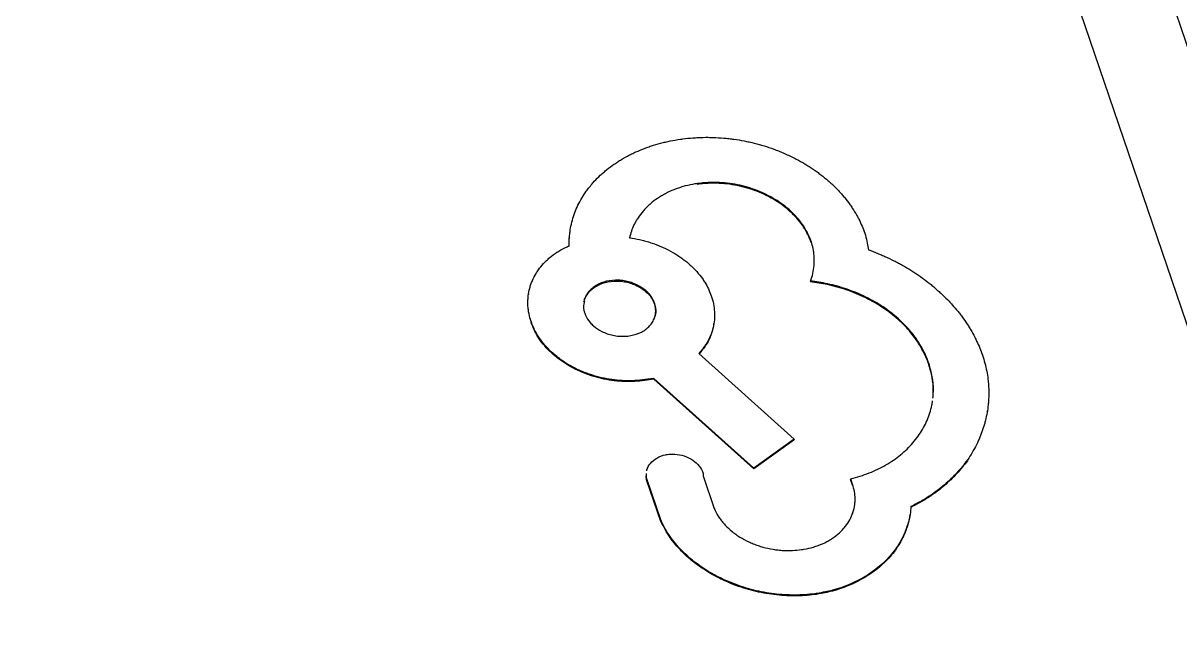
# Model space of a CAD drawing. Header units: millimetres. Extents: x 5 to 415, y 5 to 292.
# Drawn here: x 336.225 to 337.122, y 226.554 to 227.027 of the extents above; entities that cross this region are included whole.
import ezdxf

# ---------------------------------------------------------------- set-up
doc = ezdxf.new("R2010")
doc.units = ezdxf.units.MM

msp = doc.modelspace()

# ---------------------------------------------------------------- linework, layer by layer
at = {"color": 7, "linetype": 'Continuous', "lineweight": 25}
for p, q in [((337.3854, 226.03542), (336.22531, 229.43977)), ((337.4723, 225.99699), (336.30742, 229.41541)), ((336.74785, 226.90253), (336.74774, 226.9019)), ((336.836, 226.85757), (336.8359, 226.85693)), ((336.83549, 226.827), (336.83539, 226.82636)), ((336.61699, 226.81715), (336.61688, 226.81651)), ((336.71464, 226.80975), (336.71454, 226.80912)), ((336.61899, 226.79553), (336.61888, 226.79489)), ((336.76048, 226.79339), (336.76059, 226.79403)), ((336.749, 226.77092), (336.82267, 226.70433)), ((336.92722, 226.76298), (336.92712, 226.76234)), ((336.71398, 226.75092), (336.70704, 226.74993)), ((336.70714, 226.75056), (336.70704, 226.74993)), ((336.71408, 226.75156), (336.70714, 226.75056)), ((336.71408, 226.75156), (336.71398, 226.75092)), ((336.79156, 226.68143), (336.71398, 226.75092)), ((336.79166, 226.68206), (336.71408, 226.75156)), ((336.92962, 226.73164), (336.92992, 226.73361)), ((336.97243, 226.72587), (336.97253, 226.72651)), ((336.82257, 226.70369), (336.79156, 226.68143)), ((336.82267, 226.70433), (336.79166, 226.68206)), ((336.82267, 226.70433), (336.82257, 226.70369)), ((336.79166, 226.68206), (336.79156, 226.68143)), ((336.95802, 226.68969), (336.95792, 226.68905)), ((336.71951, 226.64065), (336.70848, 226.67303)), ((336.71961, 226.64129), (336.70858, 226.67366)), ((336.75244, 226.67532), (336.76086, 226.65062)), ((336.86659, 226.67377), (336.86648, 226.67313)), ((336.86798, 226.66874), (336.86648, 226.67313)), ((336.86808, 226.66938), (336.86659, 226.67377)), ((336.86808, 226.66938), (336.86798, 226.66874)), ((336.9125, 226.64553), (336.9126, 226.64616)), ((336.71961, 226.64129), (336.71951, 226.64065)), ((336.76788, 226.59581), (336.76778, 226.59517)), ((336.84068, 226.58428), (336.84078, 226.58492))]:
    msp.add_line(p, q, dxfattribs=at)
for points, knots in [([(336.66683, 226.90306), (336.66719, 226.90346), (336.66901, 226.90549), (336.67174, 226.90821), (336.67506, 226.9112), (336.67852, 226.91408), (336.68218, 226.91681), (336.68603, 226.91939), (336.69001, 226.92185), (336.69415, 226.92414), (336.69954, 226.92679), (336.704, 226.92872), (336.7086, 226.93047), (336.71329, 226.93209), (336.7181, 226.93352), (336.72302, 226.93474), (336.7281, 226.93586), (336.73202, 226.93648), (336.73468, 226.93691)], [0, 0, 0, 0, 0.023161, 0.115854, 0.162181, 0.208507, 0.3012, 0.347527, 0.393853, 0.486546, 0.532873, 0.625566, 0.671892, 0.718219, 0.810913, 0.85724, 0.903567, 1, 1, 1, 1]), ([(336.73468, 226.93691), (336.73532, 226.93699), (336.73853, 226.93744), (336.74307, 226.93789), (336.74962, 226.93829), (336.7549, 226.93839), (336.76153, 226.93826), (336.76684, 226.93794), (336.77214, 226.93742), (336.77744, 226.93675), (336.7827, 226.93587), (336.78923, 226.93452), (336.7944, 226.93324), (336.80077, 226.93138), (336.80579, 226.9297), (336.8107, 226.92783), (336.81598, 226.92566), (336.81989, 226.92375), (336.82264, 226.92241)], [0, 0, 0, 0, 0.021866, 0.109377, 0.153114, 0.240626, 0.284362, 0.371874, 0.415611, 0.459348, 0.54686, 0.590597, 0.678109, 0.721846, 0.809359, 0.853096, 0.896833, 1, 1, 1, 1]), ([(336.82264, 226.92241), (336.82321, 226.92212), (336.82608, 226.92064), (336.82999, 226.91844), (336.83538, 226.9151), (336.83954, 226.91228), (336.84452, 226.90857), (336.84833, 226.90545), (336.85284, 226.9014), (336.85625, 226.89803), (336.85943, 226.89454), (336.86248, 226.89098), (336.86529, 226.88731), (336.86851, 226.88262), (336.87085, 226.87878), (336.87334, 226.87409), (336.87549, 226.86953), (336.87682, 226.86589), (336.87748, 226.86406)], [0, 0, 0, 0, 0.021631, 0.1082, 0.151467, 0.238038, 0.281305, 0.367877, 0.411144, 0.497717, 0.540985, 0.584252, 0.670826, 0.714093, 0.800667, 0.843934, 0.921819, 1, 1, 1, 1]), ([(336.64845, 226.8544), (336.64845, 226.85491), (336.64843, 226.85748), (336.64866, 226.86208), (336.64975, 226.87017), (336.65193, 226.8781), (336.65518, 226.88571), (336.65815, 226.89123), (336.66191, 226.89708), (336.66506, 226.9009), (336.66683, 226.90306)], [0, 0, 0, 0, 0.029242, 0.146269, 0.263299, 0.497788, 0.614825, 0.73186, 0.848893, 1, 1, 1, 1]), ([(336.74785, 226.90253), (336.74721, 226.90244), (336.74401, 226.90196), (336.73963, 226.90101), (336.7348, 226.89962), (336.7301, 226.89801), (336.72562, 226.89608), (336.7214, 226.89386), (336.71738, 226.89144), (336.71364, 226.88876), (336.71023, 226.88583), (336.70785, 226.88352), (336.7049, 226.8803), (336.7023, 226.87688), (336.70009, 226.87329), (336.69829, 226.86986), (336.69649, 226.86562), (336.69561, 226.86221), (336.69517, 226.86049)], [0, 0, 0, 0, 0.023848, 0.119377, 0.167087, 0.214797, 0.310329, 0.358038, 0.405748, 0.501274, 0.548982, 0.59669, 0.644398, 0.739916, 0.787624, 0.835331, 0.917319, 1, 1, 1, 1]), ([(336.8359, 226.85693), (336.83572, 226.85744), (336.83483, 226.85997), (336.83278, 226.86445), (336.82926, 226.87022), (336.82494, 226.87569), (336.81991, 226.88081), (336.81517, 226.88473), (336.81007, 226.88835), (336.80463, 226.89167), (336.79764, 226.8951), (336.79149, 226.89748), (336.78517, 226.89947), (336.77869, 226.90106), (336.77076, 226.90231), (336.7641, 226.90277), (336.75638, 226.90283), (336.75141, 226.90229), (336.74774, 226.9019)], [0, 0, 0, 0, 0.01763, 0.088252, 0.158877, 0.229501, 0.300124, 0.370746, 0.406016, 0.476636, 0.547255, 0.617874, 0.653144, 0.723766, 0.794389, 0.865014, 0.900284, 1, 1, 1, 1]), ([(336.836, 226.85757), (336.83582, 226.85807), (336.83493, 226.8606), (336.83288, 226.86509), (336.82936, 226.87085), (336.82505, 226.87633), (336.82001, 226.88145), (336.81527, 226.88537), (336.81017, 226.88899), (336.80473, 226.89231), (336.79774, 226.89574), (336.79159, 226.89812), (336.78527, 226.90011), (336.77879, 226.9017), (336.77086, 226.90295), (336.7642, 226.9034), (336.75648, 226.90347), (336.75151, 226.90293), (336.74785, 226.90253)], [0, 0, 0, 0, 0.01763, 0.088252, 0.158877, 0.229501, 0.300124, 0.370746, 0.406016, 0.476636, 0.547255, 0.617874, 0.653144, 0.723766, 0.794389, 0.865014, 0.900284, 1, 1, 1, 1]), ([(336.64835, 226.85376), (336.64834, 226.85428), (336.64833, 226.85684), (336.64847, 226.86067), (336.64897, 226.86394), (336.64915, 226.8652)], [0, 0, 0, 0, 0.133511, 0.667814, 1, 1, 1, 1]), ([(336.69517, 226.86049), (336.69583, 226.8604), (336.69913, 226.85993), (336.70372, 226.85899), (336.70886, 226.85762), (336.71392, 226.85603), (336.71883, 226.85413), (336.72474, 226.8514), (336.72926, 226.84893), (336.73353, 226.84621), (336.73763, 226.84333), (336.74144, 226.84021), (336.74492, 226.83688), (336.74818, 226.83343), (336.75109, 226.82979), (336.75407, 226.82528), (336.75654, 226.82084), (336.7579, 226.81725), (336.75859, 226.81545)], [0, 0, 0, 0, 0.0226482, 0.1133739, 0.1586831, 0.203992, 0.2947101, 0.3400186, 0.4307349, 0.4760434, 0.5213521, 0.6120717, 0.657381, 0.7026904, 0.7934168, 0.8387268, 0.9189562, 1, 1, 1, 1]), ([(336.87748, 226.86406), (336.87765, 226.86356), (336.87848, 226.86102), (336.87944, 226.85674), (336.8801, 226.85296), (336.88039, 226.85124)], [0, 0, 0, 0, 0.119761, 0.599284, 1, 1, 1, 1]), ([(336.61899, 226.79553), (336.61882, 226.79604), (336.61798, 226.79857), (336.61715, 226.80217), (336.61648, 226.80732), (336.61638, 226.81144), (336.6168, 226.81653), (336.61758, 226.82055), (336.61879, 226.82447), (336.62028, 226.82831), (336.6222, 226.83202), (336.6251, 226.83645), (336.62781, 226.83981), (336.6309, 226.84295), (336.63423, 226.84593), (336.63791, 226.84866), (336.64291, 226.85177), (336.64623, 226.85335), (336.64845, 226.8544)], [0, 0, 0, 0, 0.0221618, 0.1109304, 0.1552665, 0.2440393, 0.2883757, 0.3771502, 0.4214867, 0.4658233, 0.5545995, 0.5989363, 0.687715, 0.7320523, 0.7763896, 0.8651732, 0.909511, 1, 1, 1, 1]), ([(336.83549, 226.827), (336.83567, 226.82748), (336.83655, 226.8299), (336.8377, 226.83436), (336.83832, 226.83944), (336.83842, 226.84353), (336.83824, 226.84741), (336.83763, 226.85212), (336.83654, 226.85575), (336.836, 226.85757)], [0, 0, 0, 0, 0.049656, 0.248541, 0.447404, 0.546739, 0.646075, 0.822155, 1, 1, 1, 1]), ([(336.88039, 226.85124), (336.88101, 226.85101), (336.88407, 226.84983), (336.88832, 226.8481), (336.8943, 226.8455), (336.89901, 226.84329), (336.90361, 226.84094), (336.908, 226.83857), (336.91328, 226.83548), (336.91721, 226.8328), (336.91918, 226.83146)], [0, 0, 0, 0, 0.044286, 0.221459, 0.310035, 0.487231, 0.575811, 0.664392, 0.831867, 1, 1, 1, 1]), ([(336.65992, 226.81082), (336.66001, 226.81126), (336.66029, 226.81271), (336.6618, 226.81599), (336.66457, 226.81961), (336.66853, 226.82263), (336.67222, 226.82457), (336.67768, 226.82645), (336.68382, 226.82722), (336.69005, 226.82677), (336.69464, 226.82584), (336.69899, 226.82435), (336.70303, 226.82236), (336.70787, 226.81908), (336.71218, 226.81462), (336.71386, 226.8107), (336.71454, 226.80912)], [0, 0, 0, 0, 0.023298, 0.07603, 0.182307, 0.244393, 0.305109, 0.365825, 0.48848, 0.550837, 0.611659, 0.672477, 0.73329, 0.794102, 0.917006, 1, 1, 1, 1]), ([(336.71464, 226.80975), (336.71446, 226.81026), (336.71352, 226.8128), (336.71129, 226.8162), (336.70786, 226.8196), (336.70389, 226.82263), (336.69898, 226.82514), (336.69344, 226.8268), (336.68882, 226.82756), (336.68265, 226.82778), (336.67658, 226.82681), (336.67122, 226.82471), (336.66767, 226.82261), (336.66466, 226.82009), (336.66239, 226.81715), (336.66082, 226.81479), (336.66061, 226.8133), (336.66057, 226.81298)], [0, 0, 0, 0, 0.027056, 0.1363564, 0.1905704, 0.2447826, 0.3540434, 0.4178718, 0.4802926, 0.5427127, 0.6688105, 0.7329177, 0.7954471, 0.8579724, 0.920493, 0.9830116, 1, 1, 1, 1]), ([(336.92712, 226.76234), (336.92694, 226.76285), (336.92606, 226.76538), (336.92418, 226.76988), (336.92111, 226.77577), (336.91747, 226.78149), (336.91329, 226.787), (336.90858, 226.79228), (336.90338, 226.79729), (336.89771, 226.80199), (336.89161, 226.80636), (336.88513, 226.81037), (336.87831, 226.814), (336.87118, 226.81722), (336.86379, 226.82002), (336.85619, 226.82238), (336.84676, 226.82474), (336.83975, 226.82574), (336.83539, 226.82636)], [0, 0, 0, 0, 0.015714, 0.078611, 0.141511, 0.204411, 0.267313, 0.330215, 0.393118, 0.45602, 0.518922, 0.581824, 0.644725, 0.707627, 0.770527, 0.833428, 0.896328, 1, 1, 1, 1]), ([(336.92722, 226.76298), (336.92705, 226.76349), (336.92616, 226.76601), (336.92428, 226.77052), (336.92121, 226.7764), (336.91757, 226.78212), (336.91339, 226.78764), (336.90868, 226.79292), (336.90348, 226.79793), (336.89781, 226.80263), (336.89172, 226.807), (336.88523, 226.81101), (336.87841, 226.81464), (336.87128, 226.81786), (336.86389, 226.82066), (336.85629, 226.82302), (336.84686, 226.82538), (336.83985, 226.82638), (336.83549, 226.827)], [0, 0, 0, 0, 0.015714, 0.078611, 0.141511, 0.204411, 0.267313, 0.330215, 0.393118, 0.45602, 0.518922, 0.581824, 0.644725, 0.707627, 0.770527, 0.833428, 0.896328, 1, 1, 1, 1]), ([(336.91918, 226.83146), (336.91969, 226.8311), (336.92225, 226.8293), (336.92572, 226.82669), (336.93052, 226.82283), (336.93421, 226.81964), (336.93863, 226.81553), (336.94201, 226.81215), (336.94602, 226.80781), (336.94906, 226.80424), (336.95192, 226.8006), (336.95465, 226.79691), (336.95719, 226.79314), (336.96013, 226.78835), (336.96228, 226.78446), (336.96463, 226.7797), (336.9667, 226.77504), (336.96804, 226.77133), (336.96871, 226.76947)], [0, 0, 0, 0, 0.021571, 0.107878, 0.151022, 0.237332, 0.280476, 0.366787, 0.409931, 0.496244, 0.539388, 0.582532, 0.668846, 0.71199, 0.798303, 0.841448, 0.920626, 1, 1, 1, 1]), ([(336.6603, 226.81141), (336.65991, 226.80991), (336.65911, 226.80683), (336.66001, 226.80365), (336.66047, 226.80202)], [0, 0, 0, 0, 0.487696, 1, 1, 1, 1]), ([(336.66047, 226.80202), (336.66066, 226.80152), (336.66159, 226.79898), (336.6638, 226.79557), (336.66809, 226.79131), (336.67256, 226.78834), (336.67783, 226.78611), (336.68234, 226.78485), (336.68698, 226.78417), (336.69164, 226.78408), (336.6977, 226.78477), (336.70334, 226.78664), (336.70798, 226.78955), (336.71089, 226.79217), (336.71316, 226.79516), (336.71473, 226.79844), (336.71599, 226.80329), (336.71519, 226.80713), (336.71464, 226.80975)], [0, 0, 0, 0, 0.0226487, 0.1141376, 0.1595262, 0.251017, 0.304032, 0.3570472, 0.4100652, 0.4627056, 0.5153451, 0.6217519, 0.6744702, 0.7271848, 0.7798955, 0.832605, 0.8853162, 1, 1, 1, 1]), ([(336.71454, 226.80912), (336.7147, 226.80861), (336.71549, 226.80605), (336.71577, 226.80279), (336.71513, 226.80023), (336.71499, 226.79967)], [0, 0, 0, 0, 0.162049, 0.816692, 1, 1, 1, 1]), ([(336.75859, 226.81545), (336.75875, 226.81494), (336.75959, 226.81241), (336.76066, 226.80778), (336.76125, 226.80159), (336.76094, 226.79545), (336.75974, 226.78942), (336.75764, 226.78361), (336.75434, 226.77727), (336.75097, 226.77327), (336.749, 226.77092)], [0, 0, 0, 0, 0.032582, 0.163089, 0.293603, 0.424123, 0.554646, 0.685172, 0.815702, 1, 1, 1, 1]), ([(336.70704, 226.74993), (336.70639, 226.74984), (336.70318, 226.74941), (336.69728, 226.74897), (336.68932, 226.74907), (336.68133, 226.74986), (336.67344, 226.75133), (336.66702, 226.75311), (336.66078, 226.75527), (336.65474, 226.75782), (336.64789, 226.76144), (336.64259, 226.7649), (336.63766, 226.76865), (336.63309, 226.7727), (336.62829, 226.77794), (336.62493, 226.7826), (336.62154, 226.7882), (336.62001, 226.79205), (336.61888, 226.79489)], [0, 0, 0, 0, 0.01763, 0.088252, 0.158877, 0.229501, 0.300124, 0.370746, 0.406016, 0.476636, 0.547255, 0.617874, 0.653144, 0.723766, 0.794389, 0.865014, 0.900284, 1, 1, 1, 1]), ([(336.70714, 226.75056), (336.7065, 226.75048), (336.70328, 226.75004), (336.69738, 226.74961), (336.68942, 226.7497), (336.68144, 226.7505), (336.67355, 226.75197), (336.66713, 226.75374), (336.66088, 226.75591), (336.65484, 226.75845), (336.64799, 226.76208), (336.6427, 226.76554), (336.63776, 226.76929), (336.63319, 226.77333), (336.6284, 226.77858), (336.62503, 226.78323), (336.62165, 226.78883), (336.62012, 226.79268), (336.61899, 226.79553)], [0, 0, 0, 0, 0.01763, 0.088252, 0.158877, 0.229501, 0.300124, 0.370746, 0.406016, 0.476636, 0.547255, 0.617874, 0.653144, 0.723766, 0.794389, 0.865014, 0.900284, 1, 1, 1, 1]), ([(336.7604, 226.79341), (336.76014, 226.79187), (336.75953, 226.78831), (336.75752, 226.78297), (336.75425, 226.77663), (336.75087, 226.77263), (336.74889, 226.77029)], [0, 0, 0, 0, 0.182796, 0.422306, 0.661821, 1, 1, 1, 1]), ([(336.9303, 226.73612), (336.93043, 226.73816), (336.93078, 226.7435), (336.93003, 226.75232), (336.9281, 226.75898), (336.92712, 226.76234)], [0, 0, 0, 0, 0.234481, 0.614006, 1, 1, 1, 1]), ([(336.9304, 226.73676), (336.93053, 226.7388), (336.93089, 226.74414), (336.93013, 226.75296), (336.9282, 226.75962), (336.92722, 226.76298)], [0, 0, 0, 0, 0.234481, 0.614006, 1, 1, 1, 1]), ([(336.96871, 226.76947), (336.96888, 226.76897), (336.96972, 226.76644), (336.97103, 226.76185), (336.97234, 226.75569), (336.97306, 226.75055), (336.97351, 226.7454), (336.97369, 226.74026), (336.97351, 226.73515), (336.97306, 226.73007), (336.97235, 226.72501), (336.97129, 226.72002), (336.96997, 226.71509), (336.96839, 226.71021), (336.96649, 226.70542), (336.96426, 226.70054), (336.96171, 226.69555), (336.95925, 226.69165), (336.95802, 226.68969)], [0, 0, 0, 0, 0.018598, 0.09302, 0.167441, 0.241861, 0.279061, 0.353481, 0.4279, 0.465099, 0.539518, 0.613936, 0.651135, 0.725552, 0.799968, 0.837167, 0.91846, 1, 1, 1, 1]), ([(336.86659, 226.67377), (336.8672, 226.67392), (336.87028, 226.67468), (336.87811, 226.677), (336.88719, 226.68076), (336.8955, 226.68536), (336.90131, 226.68919), (336.90668, 226.6934), (336.91157, 226.69794), (336.91743, 226.70441), (336.92224, 226.71147), (336.9259, 226.71895), (336.92803, 226.72474), (336.92943, 226.72985), (336.92986, 226.73306), (336.93002, 226.73425)], [0, 0, 0, 0, 0.018045, 0.090277, 0.235089, 0.307321, 0.379552, 0.451783, 0.524013, 0.596242, 0.741029, 0.813259, 0.88549, 0.957721, 1, 1, 1, 1]), ([(336.70867, 226.68002), (336.70868, 226.68025), (336.7088, 226.68232), (336.71132, 226.68593), (336.71609, 226.69014), (336.72118, 226.69208), (336.72417, 226.69256), (336.72469, 226.69265)], [0, 0, 0, 0, 0.035459, 0.320567, 0.626639, 0.935711, 1, 1, 1, 1]), ([(336.72469, 226.69265), (336.72533, 226.69273), (336.72837, 226.69309), (336.73408, 226.6927), (336.74124, 226.69035), (336.74727, 226.68634), (336.75067, 226.68212), (336.75172, 226.67945), (336.75202, 226.67871)], [0, 0, 0, 0, 0.057156, 0.268859, 0.480437, 0.697409, 0.915284, 1, 1, 1, 1]), ([(336.95792, 226.68905), (336.95761, 226.68862), (336.95607, 226.68645), (336.95181, 226.68093), (336.94588, 226.67449), (336.93928, 226.66849), (336.934, 226.66423), (336.92839, 226.66023), (336.92156, 226.65588), (336.91629, 226.65319), (336.91315, 226.65159)], [0, 0, 0, 0, 0.0286427, 0.1432469, 0.3726837, 0.487293, 0.6019045, 0.7165187, 0.8311357, 1, 1, 1, 1]), ([(336.95802, 226.68969), (336.95771, 226.68926), (336.95617, 226.68709), (336.95191, 226.68157), (336.94598, 226.67513), (336.93938, 226.66913), (336.9341, 226.66486), (336.92849, 226.66086), (336.92166, 226.65652), (336.91639, 226.65383), (336.91325, 226.65223)], [0, 0, 0, 0, 0.0286427, 0.1432469, 0.3726837, 0.487293, 0.6019045, 0.7165187, 0.8311357, 1, 1, 1, 1]), ([(336.70848, 226.67303), (336.70835, 226.67354), (336.708, 226.67495), (336.70824, 226.67634), (336.70839, 226.67722)], [0, 0, 0, 0, 0.365234, 1, 1, 1, 1]), ([(336.70858, 226.67366), (336.70845, 226.67418), (336.70811, 226.67558), (336.70834, 226.67698), (336.70849, 226.67786)], [0, 0, 0, 0, 0.365234, 1, 1, 1, 1]), ([(336.75202, 226.67871), (336.75211, 226.67822), (336.75226, 226.67741), (336.75222, 226.67628), (336.75237, 226.67564), (336.75244, 226.67532)], [0, 0, 0, 0, 0.435622, 0.71669, 1, 1, 1, 1]), ([(336.82849, 226.61884), (336.82913, 226.61894), (336.83233, 226.61943), (336.83668, 226.62046), (336.84259, 226.62242), (336.84705, 226.6244), (336.85114, 226.62676), (336.85499, 226.62934), (336.85843, 226.63226), (336.86142, 226.63547), (336.86409, 226.63885), (336.86626, 226.64247), (336.86791, 226.64627), (336.86919, 226.65017), (336.86991, 226.65421), (336.87009, 226.65911), (336.8697, 226.66386), (336.86862, 226.66753), (336.86808, 226.66938)], [0, 0, 0, 0, 0.0225972, 0.1132006, 0.158417, 0.2490256, 0.2942419, 0.3394579, 0.4300606, 0.4752761, 0.5204916, 0.6110921, 0.6563079, 0.7015239, 0.7921304, 0.837347, 0.9180032, 1, 1, 1, 1]), ([(336.76086, 226.65062), (336.76108, 226.65013), (336.76221, 226.64764), (336.76422, 226.64425), (336.76699, 226.64056), (336.77008, 226.63702), (336.77363, 226.63371), (336.77758, 226.6307), (336.78178, 226.6279), (336.78631, 226.62543), (336.79111, 226.62334), (336.79481, 226.62197), (336.79989, 226.6204), (336.80512, 226.61925), (336.81041, 226.61853), (336.81543, 226.61812), (336.82152, 226.61805), (336.82616, 226.61858), (336.82849, 226.61884)], [0, 0, 0, 0, 0.0236881, 0.1186629, 0.1660625, 0.2134623, 0.3084489, 0.3558488, 0.4032486, 0.4982312, 0.5456305, 0.5930296, 0.6404287, 0.7354072, 0.7828061, 0.8302048, 0.9144384, 1, 1, 1, 1]), ([(336.91244, 226.64554), (336.91238, 226.64502), (336.91206, 226.64248), (336.91088, 226.63802), (336.90888, 226.63219), (336.90623, 226.62655), (336.90303, 226.62112), (336.89928, 226.61593), (336.89499, 226.61102), (336.8902, 226.60641), (336.88493, 226.60213), (336.87921, 226.59821), (336.87307, 226.59469), (336.86654, 226.59157), (336.85966, 226.58891), (336.85114, 226.58624), (336.84465, 226.58503), (336.84068, 226.58428)], [0, 0, 0, 0, 0.0171141, 0.0845801, 0.1520456, 0.2195104, 0.2869748, 0.354439, 0.4219032, 0.4893677, 0.5568328, 0.6242988, 0.6917658, 0.7592341, 0.8267036, 0.894174, 1, 1, 1, 1]), ([(336.91325, 226.65223), (336.91322, 226.65172), (336.91306, 226.64917), (336.91244, 226.64462), (336.91101, 226.63865), (336.90897, 226.63283), (336.90634, 226.62719), (336.90313, 226.62176), (336.89938, 226.61657), (336.89509, 226.61166), (336.8903, 226.60705), (336.88503, 226.60277), (336.87931, 226.59885), (336.87317, 226.59532), (336.86664, 226.59221), (336.85977, 226.58955), (336.85124, 226.58688), (336.84475, 226.58566), (336.84078, 226.58492)], [0, 0, 0, 0, 0.015793, 0.079011, 0.142228, 0.205445, 0.268661, 0.331877, 0.395093, 0.458309, 0.521525, 0.584741, 0.647958, 0.711177, 0.774396, 0.837617, 0.900838, 1, 1, 1, 1]), ([(336.76778, 226.59517), (336.7672, 226.59545), (336.76427, 226.59685), (336.75685, 226.60077), (336.74837, 226.60633), (336.74075, 226.61257), (336.73549, 226.61754), (336.73075, 226.6228), (336.72488, 226.63034), (336.72169, 226.63648), (336.71951, 226.64065)], [0, 0, 0, 0, 0.026643, 0.133288, 0.347067, 0.453718, 0.560371, 0.667026, 0.77368, 1, 1, 1, 1]), ([(336.76788, 226.59581), (336.7673, 226.59609), (336.76437, 226.59748), (336.75695, 226.6014), (336.74847, 226.60697), (336.74085, 226.6132), (336.73559, 226.61818), (336.73085, 226.62344), (336.72498, 226.63098), (336.72179, 226.63712), (336.71961, 226.64129)], [0, 0, 0, 0, 0.026643, 0.133288, 0.347067, 0.453718, 0.560371, 0.667026, 0.77368, 1, 1, 1, 1]), ([(336.84068, 226.58428), (336.84004, 226.5842), (336.83683, 226.58375), (336.82836, 226.58296), (336.81772, 226.58294), (336.80708, 226.5839), (336.79915, 226.5851), (336.79133, 226.58679), (336.78064, 226.58972), (336.773, 226.59296), (336.76778, 226.59517)], [0, 0, 0, 0, 0.026528, 0.132716, 0.34559, 0.451779, 0.557968, 0.664158, 0.770348, 1, 1, 1, 1]), ([(336.84078, 226.58492), (336.84014, 226.58483), (336.83693, 226.58439), (336.82846, 226.5836), (336.81782, 226.58358), (336.80718, 226.58454), (336.79926, 226.58574), (336.79143, 226.58742), (336.78074, 226.59036), (336.77311, 226.59359), (336.76788, 226.59581)], [0, 0, 0, 0, 0.026528, 0.132716, 0.34559, 0.451779, 0.557968, 0.664158, 0.770348, 1, 1, 1, 1])]:
    msp.add_open_spline(points, degree=3, knots=knots, dxfattribs=at)

doc.saveas('drawing.dxf')
